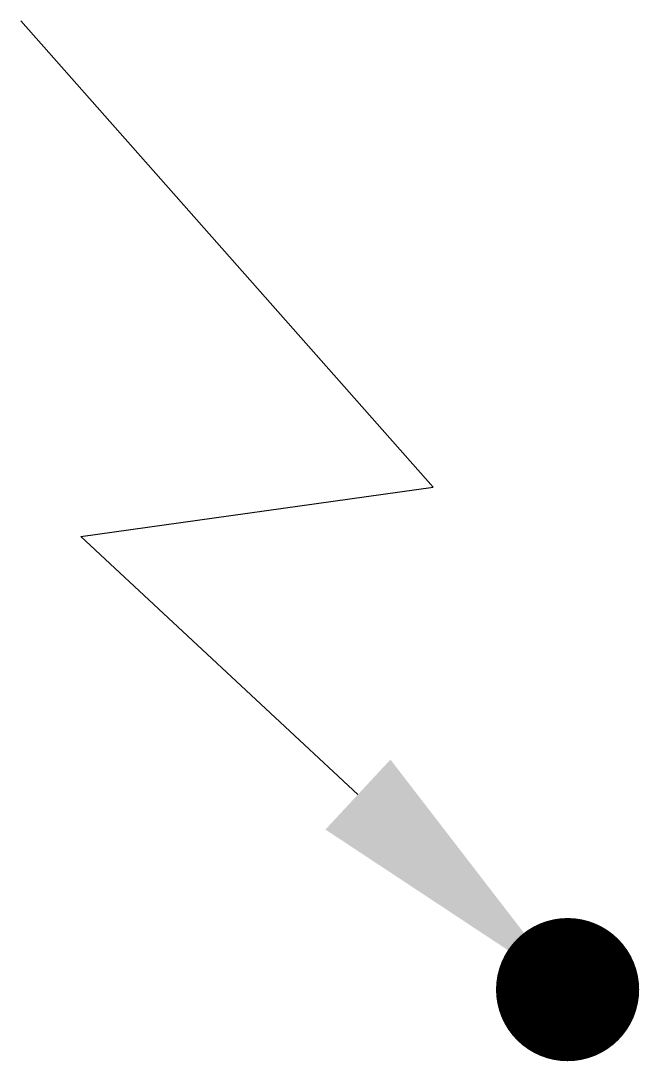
# Model space of a CAD drawing. Extents: x -5.4 to 1.1, y -0.8 to 10.1.
import ezdxf

# ---------------------------------------------------------------- set-up
doc = ezdxf.new("R2010")
doc.units = 0
doc.layers.get('0').update_dxf_attribs({"linetype": 'CONTINUOUS'})

msp = doc.modelspace()

# ---------------------------------------------------------------- linework, layer by layer
msp.add_lwpolyline([(-1.821, 2.044), (-4.726, 4.746), (-1.035, 5.265), (-5.353, 10.15)])
at = {"const_width": 0.75}
msp.add_lwpolyline([(0, 0, 1), (0.75, 0, 1)], format="xyb", close=True, dxfattribs=at)
msp.add_solid([(-1.481, 2.41), (-2.162, 1.677), (0.375, 0)])

doc.saveas('drawing.dxf')
